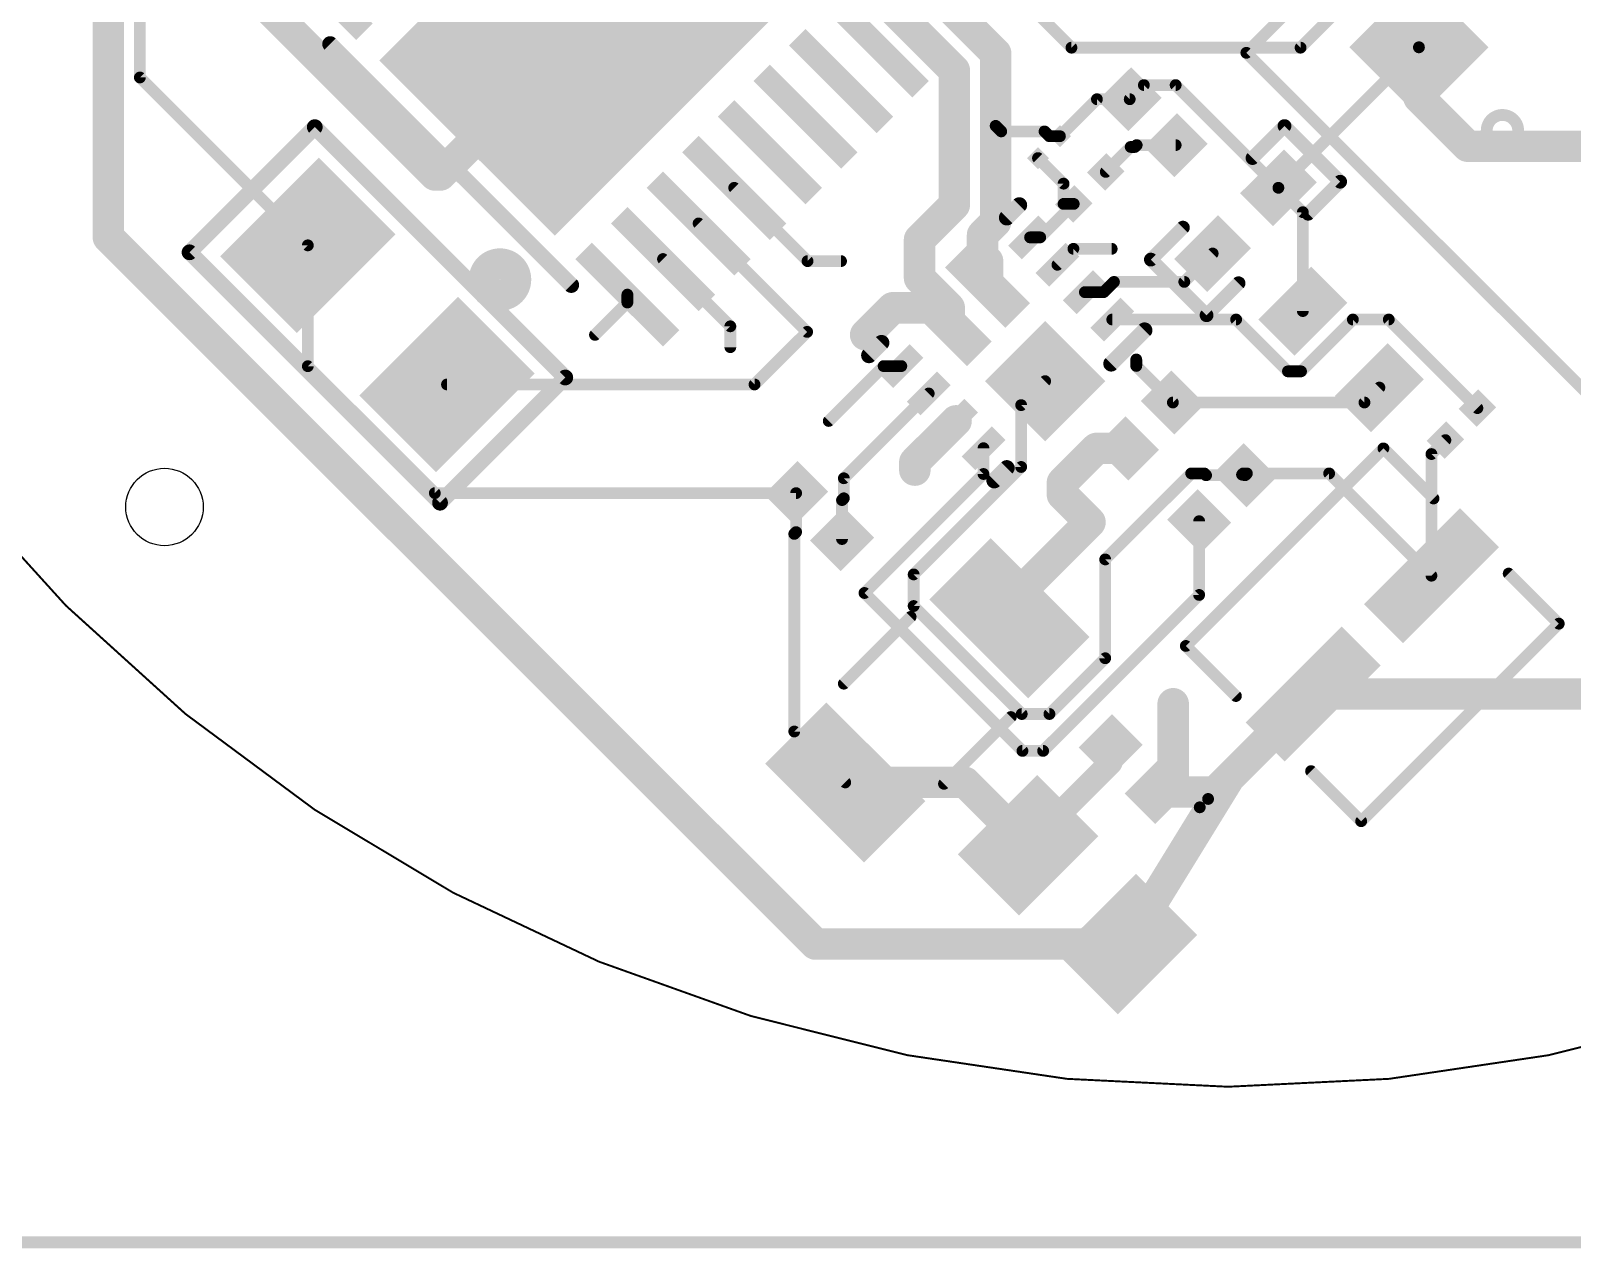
# Model space of a CAD drawing. Extents: x -0.24 to 1.71, y -0.99 to 0.81.
# Drawn here: x 0.232 to 1.015, y -0.989 to -0.37 of the extents above; entities that cross this region are included whole.
import ezdxf

# ---------------------------------------------------------------- set-up
doc = ezdxf.new("R2010")
doc.units = 0
for name, color, linetype in [('1', 12, 'CONTINUOUS'), ('17', 110, 'CONTINUOUS'), ('20', 31, 'CONTINUOUS'), ('21', 253, 'CONTINUOUS')]:
    doc.layers.add(name, color=color, linetype=linetype)

# ---------------------------------------------------------------- blocks, each defined once
blk = doc.blocks.new('RECT')
blk.add_solid([(-0.5, -0.5), (0.5, -0.5), (-0.5, 0.5), (0.5, 0.5)])
blk = doc.blocks.new('SQUAREP')
blk.add_solid([(-0.5, -0.5), (0.5, -0.5), (-0.5, 0.5), (0.5, 0.5)])
blk = doc.blocks.new('ROUNDP')
at = {"const_width": 0.5}
blk.add_lwpolyline([(0, -0.25, 1), (0, 0.25, 1), (0, -0.25)], format="xyb", dxfattribs=at)

msp = doc.modelspace()

# ---------------------------------------------------------------- linework, layer by layer
at = {"layer": '1'}
for points, const_width in [([(0.534742, -0.152934), (0.760816, -0.379008)], 0.006), ([(0.722309, -0.381885), (0.517381, -0.176957)], 0.016), ([(0.701309, -0.390584), (0.496332, -0.185607)], 0.016), ([(0.25, -0.25625), (0.4375, -0.44375)], 0.016), ([(0.877242, -0.379008), (0.94375, -0.3125)], 0.006), ([(0.2875, -0.394163), (0.2875, -0.346123)], 0.006), ([(0.2715, -0.475377), (0.2715, -0.35275)], 0.016), ([(0.440089, -0.44375), (0.52058, -0.363258)], 0.016), ([(0.722309, -0.381885), (0.722309, -0.41875)], 0.016), ([(0.865967, -0.450238), (0.93737, -0.378836)], 0.006), ([(0.93737, -0.40433), (0.93737, -0.378791)], 0.016), ([(0.93737, -0.378836), (0.93737, -0.378791)], 0.006), ([(0.701309, -0.458875), (0.701309, -0.390584)], 0.016), ([(0.760816, -0.379008), (0.877242, -0.379008)], 0.006), ([(0.372833, -0.479495), (0.2875, -0.394163)], 0.006), ([(0.797602, -0.398029), (0.790423, -0.405208)], 0.006), ([(0.813758, -0.398029), (0.797602, -0.398029)], 0.006), ([(0.865967, -0.450238), (0.813758, -0.398029)], 0.006), ([(0.962163, -0.429123), (0.93737, -0.40433)], 0.016), ([(0.754962, -0.424004), (0.773758, -0.405208)], 0.006), ([(0.773758, -0.405208), (0.790423, -0.405208)], 0.006), ([(0.722309, -0.41875), (0.722309, -0.467574)], 0.016), ([(0.725131, -0.421572), (0.722309, -0.41875)], 0.006), ([(0.74714, -0.421572), (0.725131, -0.421572)], 0.006), ([(0.749572, -0.424004), (0.74714, -0.421572)], 0.006), ([(0.754962, -0.424004), (0.749572, -0.424004)], 0.006), ([(1.150049, -0.429123), (0.962163, -0.429123)], 0.016), ([(0.790916, -0.429471), (0.778236, -0.442151)], 0.006), ([(0.79303, -0.429471), (0.790916, -0.429471)], 0.006), ([(0.793959, -0.428542), (0.79303, -0.429471)], 0.006), ([(0.793959, -0.428542), (0.813758, -0.428542)], 0.006), ([(0.4375, -0.44375), (0.440089, -0.44375)], 0.016), ([(0.743826, -0.43514), (0.756813, -0.448126)], 0.006), ([(0.756813, -0.448126), (0.756813, -0.458414)], 0.006), ([(0.589482, -0.450255), (0.626727, -0.4875)], 0.006), ([(0.683638, -0.476546), (0.701309, -0.458875)], 0.016), ([(0.865967, -0.450238), (0.878378, -0.462649)], 0.006), ([(0.722309, -0.467574), (0.715653, -0.47423)], 0.016), ([(0.761973, -0.458414), (0.744948, -0.475439)], 0.006), ([(0.756813, -0.458414), (0.761973, -0.458414)], 0.006), ([(0.878378, -0.462649), (0.878378, -0.512908)], 0.006), ([(0.630777, -0.834655), (0.2715, -0.475377)], 0.016), ([(0.626518, -0.523482), (0.571386, -0.46835)], 0.006), ([(0.683638, -0.476546), (0.683638, -0.496135)], 0.016), ([(0.715653, -0.47423), (0.715653, -0.485)], 0.016), ([(0.372833, -0.540919), (0.372833, -0.479495)], 0.006), ([(0.715653, -0.485), (0.718213, -0.48756)], 0.016), ([(0.744948, -0.475439), (0.739788, -0.475439)], 0.006), ([(0.553291, -0.486445), (0.5875, -0.520654)], 0.006), ([(0.626727, -0.4875), (0.64375, -0.4875)], 0.006), ([(0.718213, -0.48756), (0.718213, -0.499798)], 0.016), ([(0.753708, -0.489359), (0.761816, -0.48125)], 0.006), ([(0.761816, -0.48125), (0.78125, -0.48125)], 0.006), ([(0.832561, -0.483645), (0.818144, -0.498062)], 0.006), ([(0.683638, -0.496135), (0.698726, -0.511223)], 0.016), ([(0.777193, -0.503278), (0.767627, -0.503278)], 0.006), ([(0.782409, -0.498062), (0.777193, -0.503278)], 0.006), ([(0.818144, -0.498062), (0.782409, -0.498062)], 0.006), ([(0.535196, -0.508554), (0.51875, -0.525)], 0.006), ([(0.535196, -0.50454), (0.535196, -0.508554)], 0.006), ([(0.65625, -0.525), (0.670027, -0.511223)], 0.016), ([(0.670027, -0.511223), (0.698726, -0.511223)], 0.016), ([(0.698726, -0.511223), (0.698726, -0.519285)], 0.016), ([(0.844484, -0.517197), (0.781547, -0.517197)], 0.006), ([(0.870822, -0.543536), (0.844484, -0.517197)], 0.006), ([(0.903788, -0.517197), (0.877449, -0.543536)], 0.006), ([(0.922033, -0.517197), (0.903788, -0.517197)], 0.006), ([(0.967069, -0.562233), (0.922033, -0.517197)], 0.006), ([(0.5875, -0.520654), (0.5875, -0.53125)], 0.006), ([(0.599794, -0.550206), (0.626518, -0.523482)], 0.006), ([(0.437359, -0.605445), (0.372833, -0.540919)], 0.006), ([(0.6375, -0.56875), (0.66539, -0.54086)], 0.006), ([(0.66539, -0.54086), (0.674367, -0.54086)], 0.006), ([(0.79375, -0.54079), (0.79375, -0.5375)], 0.006), ([(0.81234, -0.55938), (0.79375, -0.54079)], 0.006), ([(0.443544, -0.550206), (0.599794, -0.550206)], 0.006), ([(0.735261, -0.560699), (0.747444, -0.548516)], 0.006), ([(0.877449, -0.543536), (0.870822, -0.543536)], 0.006), ([(0.645179, -0.597888), (0.688286, -0.55478)], 0.006), ([(0.909689, -0.55938), (0.917269, -0.551799)], 0.006), ([(0.702206, -0.568699), (0.68125, -0.589655)], 0.016), ([(0.735261, -0.59214), (0.735261, -0.560699)], 0.006), ([(0.81234, -0.55938), (0.909689, -0.55938)], 0.006), ([(0.773536, -0.582714), (0.75625, -0.6)], 0.016), ([(0.789005, -0.582714), (0.773536, -0.582714)], 0.016), ([(0.943723, -0.585579), (0.950805, -0.578497)], 0.006), ([(0.68125, -0.589655), (0.68125, -0.59375)], 0.016), ([(0.716125, -0.582619), (0.716125, -0.595719)], 0.006), ([(0.943723, -0.647407), (0.943723, -0.585579)], 0.006), ([(0.645179, -0.608052), (0.645179, -0.597888)], 0.006), ([(0.716125, -0.595719), (0.655646, -0.656198)], 0.006), ([(0.680646, -0.646755), (0.735261, -0.59214)], 0.006), ([(0.75625, -0.60625), (0.75625, -0.6)], 0.016), ([(0.821672, -0.595431), (0.777963, -0.63914)], 0.006), ([(0.8283, -0.59543), (0.821672, -0.59543)], 0.006), ([(0.829229, -0.596359), (0.8283, -0.59543)], 0.006), ([(0.849028, -0.596359), (0.829229, -0.596359)], 0.006), ([(0.847478, -0.596052), (0.848099, -0.595431)], 0.006), ([(0.848099, -0.595431), (0.849028, -0.596359)], 0.006), ([(0.849028, -0.596359), (0.849956, -0.595431)], 0.006), ([(0.849956, -0.595431), (0.891747, -0.595431)], 0.006), ([(0.891747, -0.595431), (0.943723, -0.647407)], 0.006), ([(0.620915, -0.605445), (0.437359, -0.605445)], 0.006), ([(0.620915, -0.605445), (0.620915, -0.625244)], 0.006), ([(0.770235, -0.620235), (0.75625, -0.60625)], 0.016), ([(0.64425, -0.608981), (0.645179, -0.608052)], 0.006), ([(0.64425, -0.62878), (0.64425, -0.608981)], 0.006), ([(0.770235, -0.620235), (0.729305, -0.661165)], 0.016), ([(0.825693, -0.657194), (0.825693, -0.619694)], 0.006), ([(0.620915, -0.625244), (0.619986, -0.626173)], 0.006), ([(0.619986, -0.626173), (0.619986, -0.726617)], 0.006), ([(0.777963, -0.63914), (0.777963, -0.689367)], 0.006), ([(0.680646, -0.662826), (0.680646, -0.646755)], 0.006), ([(0.655646, -0.656198), (0.735914, -0.736466)], 0.006), ([(0.729305, -0.669058), (0.729305, -0.661165)], 0.016), ([(0.746421, -0.736466), (0.825693, -0.657194)], 0.006), ([(0.735537, -0.717716), (0.680646, -0.662826)], 0.006), ([(0.777963, -0.689367), (0.749614, -0.717716)], 0.006), ([(0.8125, -0.7125), (0.8125, -0.748994)], 0.016), ([(0.883619, -0.707511), (0.840905, -0.750225)], 0.016), ([(1.057446, -0.707511), (0.883619, -0.707511)], 0.016), ([(0.749614, -0.717716), (0.735537, -0.717716)], 0.006), ([(0.619986, -0.726617), (0.645866, -0.752496)], 0.006), ([(0.780773, -0.74243), (0.780773, -0.734053)], 0.012), ([(0.735914, -0.736466), (0.746421, -0.736466)], 0.006), ([(0.738753, -0.78445), (0.780773, -0.74243)], 0.012), ([(0.788957, -0.834655), (0.840905, -0.750225)], 0.016), ([(0.8125, -0.748994), (0.804107, -0.757387)], 0.016), ([(0.840905, -0.750225), (0.833742, -0.757387)], 0.016), ([(0.645866, -0.752496), (0.706799, -0.752496)], 0.016), ([(0.706799, -0.752496), (0.738753, -0.78445)], 0.016), ([(0.833742, -0.757387), (0.804107, -0.757387)], 0.016), ([(0.630777, -0.834655), (0.788957, -0.834655)], 0.016), ([(-0.2395, -0.98625), (1.7075, -0.98625)], 0.006)]:
    msp.add_lwpolyline(points, dxfattribs=dict(at, const_width=const_width))
for points, const_width in [([(0.726309, -0.381885, 1), (0.718309, -0.381885)], 0.008), ([(0.719481, -0.384714, 1), (0.725138, -0.379057)], 0.008), ([(0.94137, -0.378791, 1), (0.93337, -0.378791)], 0.008), ([(0.93887, -0.378791, 1), (0.93587, -0.378791)], 0.003), ([(0.938431, -0.379896, 1), (0.936309, -0.377775)], 0.003), ([(0.705309, -0.390584, 1), (0.697309, -0.390584)], 0.008), ([(0.760816, -0.377508, 1), (0.760816, -0.380508)], 0.003), ([(0.759755, -0.380069, 1), (0.761877, -0.377947)], 0.003), ([(0.876181, -0.377947, 1), (0.878303, -0.380069)], 0.003), ([(0.877242, -0.380508, 1), (0.877242, -0.377508)], 0.003), ([(0.93587, -0.378836, 1), (0.93887, -0.378836)], 0.003), ([(0.288561, -0.393102, 1), (0.286439, -0.395223)], 0.003), ([(0.698481, -0.393412, 1), (0.704138, -0.387755)], 0.008), ([(0.286, -0.394163, 1), (0.289, -0.394163)], 0.003), ([(0.797602, -0.396529, 1), (0.797602, -0.399529)], 0.003), ([(0.798663, -0.399089, 1), (0.796542, -0.396968)], 0.003), ([(0.814818, -0.396968, 1), (0.812697, -0.399089)], 0.003), ([(0.813758, -0.399529, 1), (0.813758, -0.396529)], 0.003), ([(0.940198, -0.401502, 1), (0.934542, -0.407158)], 0.008), ([(0.773758, -0.403708, 1), (0.773758, -0.406708)], 0.003), ([(0.774819, -0.406268, 1), (0.772698, -0.404147)], 0.003), ([(0.789363, -0.404147, 1), (0.791484, -0.406268)], 0.003), ([(0.790423, -0.406708, 1), (0.790423, -0.403708)], 0.003), ([(0.93337, -0.40433, 1), (0.94137, -0.40433)], 0.008), ([(0.726309, -0.41875, 1), (0.718309, -0.41875)], 0.008), ([(0.718309, -0.41875, 1), (0.726309, -0.41875)], 0.008), ([(0.72337, -0.417689, 1), (0.721249, -0.419811)], 0.003), ([(0.725131, -0.420072, 1), (0.725131, -0.423072)], 0.003), ([(0.72407, -0.422632, 1), (0.726192, -0.420511)], 0.003), ([(0.748201, -0.420511, 1), (0.746079, -0.422632)], 0.003), ([(0.74714, -0.423072, 1), (0.74714, -0.420072)], 0.003), ([(0.749572, -0.422504, 1), (0.749572, -0.425504)], 0.003), ([(0.748512, -0.425065, 1), (0.750633, -0.422943)], 0.003), ([(0.753901, -0.422943, 1), (0.756022, -0.425065)], 0.003), ([(0.754962, -0.425504, 1), (0.754962, -0.422504)], 0.003), ([(0.962163, -0.425123, 1), (0.962163, -0.433123)], 0.008), ([(0.959335, -0.431952, 1), (0.964992, -0.426295)], 0.008), ([(0.790916, -0.427971, 1), (0.790916, -0.430971)], 0.003), ([(0.791977, -0.430532, 1), (0.789856, -0.42841)], 0.003), ([(0.791969, -0.42841, 1), (0.794091, -0.430532)], 0.003), ([(0.793959, -0.427042, 1), (0.793959, -0.430042)], 0.003), ([(0.79502, -0.429603, 1), (0.792898, -0.427481)], 0.003), ([(0.79303, -0.430971, 1), (0.79303, -0.427971)], 0.003), ([(0.813758, -0.430042, 1), (0.813758, -0.427042)], 0.003), ([(0.4375, -0.43975, 1), (0.4375, -0.44775)], 0.008), ([(0.434672, -0.446578, 1), (0.440328, -0.440922)], 0.008), ([(0.43726, -0.440922, 1), (0.442917, -0.446578)], 0.008), ([(0.440089, -0.44775, 1), (0.440089, -0.43975)], 0.008), ([(0.744887, -0.434079, 1), (0.742766, -0.4362)], 0.003), ([(0.758313, -0.448126, 1), (0.755313, -0.448126)], 0.003), ([(0.755752, -0.449187, 1), (0.757874, -0.447066)], 0.003), ([(0.777176, -0.44109, 1), (0.779297, -0.443211)], 0.003), ([(0.590542, -0.449194, 1), (0.588421, -0.451315)], 0.003), ([(0.704138, -0.461703, 1), (0.698481, -0.456047)], 0.008), ([(0.867028, -0.449178, 1), (0.864907, -0.451299)], 0.003), ([(0.864907, -0.449178, 1), (0.867028, -0.451299)], 0.003), ([(0.864907, -0.451299, 1), (0.867028, -0.449178)], 0.003), ([(0.697309, -0.458875, 1), (0.705309, -0.458875)], 0.008), ([(0.725138, -0.470402, 1), (0.719481, -0.464745)], 0.008), ([(0.756813, -0.456914, 1), (0.756813, -0.459914)], 0.003), ([(0.755313, -0.458414, 1), (0.758313, -0.458414)], 0.003), ([(0.763034, -0.459475, 1), (0.760912, -0.457354)], 0.003), ([(0.761973, -0.459914, 1), (0.761973, -0.456914)], 0.003), ([(0.879878, -0.462649, 1), (0.876878, -0.462649)], 0.003), ([(0.877318, -0.46371, 1), (0.879439, -0.461589)], 0.003), ([(0.274328, -0.472549, 1), (0.268672, -0.478206)], 0.008), ([(0.572447, -0.467289, 1), (0.570326, -0.469411)], 0.003), ([(0.687638, -0.476546, 1), (0.679638, -0.476546)], 0.008), ([(0.68081, -0.473718, 1), (0.686467, -0.479375)], 0.008), ([(0.712824, -0.471402, 1), (0.718481, -0.477059)], 0.008), ([(0.719653, -0.47423, 1), (0.711653, -0.47423)], 0.008), ([(0.718309, -0.467574, 1), (0.726309, -0.467574)], 0.008), ([(0.2675, -0.475377, 1), (0.2755, -0.475377)], 0.008), ([(0.374333, -0.479495, 1), (0.371333, -0.479495)], 0.003), ([(0.371772, -0.480556, 1), (0.373893, -0.478435)], 0.003), ([(0.718481, -0.482171, 1), (0.712824, -0.487828)], 0.008), ([(0.739788, -0.473939, 1), (0.739788, -0.476939)], 0.003), ([(0.743887, -0.474379, 1), (0.746009, -0.4765)], 0.003), ([(0.744948, -0.476939, 1), (0.744948, -0.473939)], 0.003), ([(0.554352, -0.485385, 1), (0.55223, -0.487506)], 0.003), ([(0.626727, -0.486, 1), (0.626727, -0.489)], 0.003), ([(0.625666, -0.488561, 1), (0.627788, -0.486439)], 0.003), ([(0.64375, -0.489, 1), (0.64375, -0.486)], 0.003), ([(0.711653, -0.485, 1), (0.719653, -0.485)], 0.008), ([(0.722213, -0.48756, 1), (0.714213, -0.48756)], 0.008), ([(0.715385, -0.490388, 1), (0.721042, -0.484732)], 0.008), ([(0.761816, -0.47975, 1), (0.761816, -0.48275)], 0.003), ([(0.762877, -0.482311, 1), (0.760756, -0.480189)], 0.003), ([(0.78125, -0.48275, 1), (0.78125, -0.47975)], 0.003), ([(0.833621, -0.484706, 1), (0.8315, -0.482584)], 0.003), ([(0.686467, -0.493307, 1), (0.68081, -0.498964)], 0.008), ([(0.679638, -0.496135, 1), (0.687638, -0.496135)], 0.008), ([(0.752647, -0.488298, 1), (0.754768, -0.490419)], 0.003), ([(0.714213, -0.499798, 1), (0.722213, -0.499798)], 0.008), ([(0.767627, -0.501778, 1), (0.767627, -0.504778)], 0.003), ([(0.776132, -0.502217, 1), (0.778253, -0.504339)], 0.003), ([(0.777193, -0.504778, 1), (0.777193, -0.501778)], 0.003), ([(0.782409, -0.496562, 1), (0.782409, -0.499562)], 0.003), ([(0.783469, -0.499123, 1), (0.781348, -0.497001)], 0.003), ([(0.817083, -0.497001, 1), (0.819204, -0.499123)], 0.003), ([(0.818144, -0.499562, 1), (0.818144, -0.496562)], 0.003), ([(0.536696, -0.50454, 1), (0.533696, -0.50454)], 0.003), ([(0.533696, -0.508554, 1), (0.536696, -0.508554)], 0.003), ([(0.536256, -0.509615, 1), (0.534135, -0.507494)], 0.003), ([(0.670027, -0.507223, 1), (0.670027, -0.515223)], 0.008), ([(0.672855, -0.514052, 1), (0.667198, -0.508395)], 0.008), ([(0.702726, -0.511223, 1), (0.694726, -0.511223)], 0.008), ([(0.695898, -0.514052, 1), (0.701554, -0.508395)], 0.008), ([(0.698726, -0.515223, 1), (0.698726, -0.507223)], 0.008), ([(0.694726, -0.519285, 1), (0.702726, -0.519285)], 0.008), ([(0.781547, -0.515697, 1), (0.781547, -0.518697)], 0.003), ([(0.845544, -0.516137, 1), (0.843423, -0.518258)], 0.003), ([(0.844484, -0.518697, 1), (0.844484, -0.515697)], 0.003), ([(0.876878, -0.512908, 1), (0.879878, -0.512908)], 0.003), ([(0.903788, -0.515697, 1), (0.903788, -0.518697)], 0.003), ([(0.904848, -0.518258, 1), (0.902727, -0.516137)], 0.003), ([(0.923094, -0.516137, 1), (0.920972, -0.518258)], 0.003), ([(0.922033, -0.518697, 1), (0.922033, -0.515697)], 0.003), ([(0.517689, -0.523939, 1), (0.519811, -0.526061)], 0.003), ([(0.589, -0.520654, 1), (0.586, -0.520654)], 0.003), ([(0.586439, -0.521715, 1), (0.588561, -0.519593)], 0.003), ([(0.627579, -0.524542, 1), (0.625458, -0.522421)], 0.003), ([(0.625458, -0.524542, 1), (0.627579, -0.522421)], 0.003), ([(0.653422, -0.522172, 1), (0.659078, -0.527828)], 0.008), ([(0.586, -0.53125, 1), (0.589, -0.53125)], 0.003), ([(0.373893, -0.539859, 1), (0.371772, -0.54198)], 0.003), ([(0.371333, -0.540919, 1), (0.374333, -0.540919)], 0.003), ([(0.66539, -0.53936, 1), (0.66539, -0.54236)], 0.003), ([(0.66645, -0.541921, 1), (0.664329, -0.5398)], 0.003), ([(0.674367, -0.54236, 1), (0.674367, -0.53936)], 0.003), ([(0.79525, -0.5375, 1), (0.79225, -0.5375)], 0.003), ([(0.794811, -0.539729, 1), (0.792689, -0.541851)], 0.003), ([(0.79225, -0.54079, 1), (0.79525, -0.54079)], 0.003), ([(0.443544, -0.548706, 1), (0.443544, -0.551706)], 0.003), ([(0.598733, -0.549146, 1), (0.600854, -0.551267)], 0.003), ([(0.599794, -0.551706, 1), (0.599794, -0.548706)], 0.003), ([(0.748505, -0.549577, 1), (0.746383, -0.547455)], 0.003), ([(0.870822, -0.542036, 1), (0.870822, -0.545036)], 0.003), ([(0.869761, -0.544596, 1), (0.871883, -0.542475)], 0.003), ([(0.876389, -0.542475, 1), (0.87851, -0.544596)], 0.003), ([(0.877449, -0.545036, 1), (0.877449, -0.542036)], 0.003), ([(0.689347, -0.555841, 1), (0.687226, -0.553719)], 0.003), ([(0.91833, -0.55286, 1), (0.916209, -0.550739)], 0.003), ([(0.705034, -0.571528, 1), (0.699377, -0.565871)], 0.008), ([(0.736761, -0.560699, 1), (0.733761, -0.560699)], 0.003), ([(0.7342, -0.559639, 1), (0.736321, -0.56176)], 0.003), ([(0.81234, -0.55788, 1), (0.81234, -0.56088)], 0.003), ([(0.811279, -0.56044, 1), (0.813401, -0.558319)], 0.003), ([(0.908628, -0.558319, 1), (0.910749, -0.560441)], 0.003), ([(0.909689, -0.56088, 1), (0.909689, -0.55788)], 0.003), ([(0.966008, -0.563294, 1), (0.96813, -0.561173)], 0.003), ([(0.636439, -0.567689, 1), (0.638561, -0.569811)], 0.003), ([(0.773536, -0.578714, 1), (0.773536, -0.586714)], 0.008), ([(0.776364, -0.585543, 1), (0.770707, -0.579886)], 0.008), ([(0.789005, -0.586714, 1), (0.789005, -0.578714)], 0.008), ([(0.951866, -0.579557, 1), (0.949745, -0.577436)], 0.003), ([(0.68525, -0.589655, 1), (0.67725, -0.589655)], 0.008), ([(0.678422, -0.586827, 1), (0.684078, -0.592484)], 0.008), ([(0.717625, -0.582619, 1), (0.714625, -0.582619)], 0.003), ([(0.945223, -0.585579, 1), (0.942223, -0.585579)], 0.003), ([(0.942662, -0.584519, 1), (0.944783, -0.58664)], 0.003), ([(0.646679, -0.597888, 1), (0.643679, -0.597888)], 0.003), ([(0.67725, -0.59375, 1), (0.68525, -0.59375)], 0.008), ([(0.714625, -0.595719, 1), (0.717625, -0.595719)], 0.003), ([(0.717186, -0.59678, 1), (0.715065, -0.594658)], 0.003), ([(0.733761, -0.59214, 1), (0.736761, -0.59214)], 0.003), ([(0.736321, -0.593201, 1), (0.7342, -0.591079)], 0.003), ([(0.76025, -0.6, 1), (0.75225, -0.6)], 0.008), ([(0.753422, -0.597172, 1), (0.759078, -0.602828)], 0.008), ([(0.821672, -0.59393, 1), (0.821672, -0.59693)], 0.003), ([(0.822733, -0.596491, 1), (0.820612, -0.59437)], 0.003), ([(0.82936, -0.59437, 1), (0.827239, -0.596491)], 0.003), ([(0.829229, -0.594859, 1), (0.829229, -0.597859)], 0.003), ([(0.828168, -0.59742, 1), (0.830289, -0.595299)], 0.003), ([(0.8283, -0.59693, 1), (0.8283, -0.59393)], 0.003), ([(0.846417, -0.594991, 1), (0.848539, -0.597112)], 0.003), ([(0.84916, -0.59437, 1), (0.847038, -0.596491)], 0.003), ([(0.84916, -0.596491, 1), (0.847038, -0.59437)], 0.003), ([(0.847967, -0.595299, 1), (0.850088, -0.59742)], 0.003), ([(0.847967, -0.59742, 1), (0.850088, -0.595299)], 0.003), ([(0.849956, -0.593931, 1), (0.849956, -0.596931)], 0.003), ([(0.851017, -0.596491, 1), (0.848896, -0.59437)], 0.003), ([(0.849028, -0.597859, 1), (0.849028, -0.594859)], 0.003), ([(0.892807, -0.59437, 1), (0.890686, -0.596491)], 0.003), ([(0.891747, -0.596931, 1), (0.891747, -0.593931)], 0.003), ([(0.437359, -0.603945, 1), (0.437359, -0.606945)], 0.003), ([(0.436298, -0.606506, 1), (0.43842, -0.604385)], 0.003), ([(0.622415, -0.605445, 1), (0.619415, -0.605445)], 0.003), ([(0.620915, -0.606945, 1), (0.620915, -0.603945)], 0.003), ([(0.644118, -0.596827, 1), (0.646239, -0.598948)], 0.003), ([(0.759078, -0.603421, 1), (0.753422, -0.609078)], 0.008), ([(0.75225, -0.60625, 1), (0.76025, -0.60625)], 0.008), ([(0.64575, -0.608981, 1), (0.64275, -0.608981)], 0.003), ([(0.643189, -0.60792, 1), (0.64531, -0.610041)], 0.003), ([(0.643679, -0.608052, 1), (0.646679, -0.608052)], 0.003), ([(0.646239, -0.609113, 1), (0.644118, -0.606991)], 0.003), ([(0.773063, -0.623063, 1), (0.767407, -0.617406)], 0.008), ([(0.767407, -0.623063, 1), (0.773063, -0.617406)], 0.008), ([(0.827193, -0.619694, 1), (0.824193, -0.619694)], 0.003), ([(0.621486, -0.626173, 1), (0.618486, -0.626173)], 0.003), ([(0.618926, -0.625113, 1), (0.621047, -0.627234)], 0.003), ([(0.619415, -0.625244, 1), (0.622415, -0.625244)], 0.003), ([(0.621976, -0.626305, 1), (0.619855, -0.624184)], 0.003), ([(0.64275, -0.62878, 1), (0.64575, -0.62878)], 0.003), ([(0.779463, -0.63914, 1), (0.776463, -0.63914)], 0.003), ([(0.776903, -0.638079, 1), (0.779024, -0.640201)], 0.003), ([(0.682146, -0.646755, 1), (0.679146, -0.646755)], 0.003), ([(0.679586, -0.645694, 1), (0.681707, -0.647815)], 0.003), ([(0.942223, -0.647407, 1), (0.945223, -0.647407)], 0.003), ([(0.942662, -0.648467, 1), (0.944783, -0.646346)], 0.003), ([(0.656707, -0.655137, 1), (0.654586, -0.657259)], 0.003), ([(0.654586, -0.655137, 1), (0.656707, -0.657259)], 0.003), ([(0.726476, -0.658337, 1), (0.732133, -0.663994)], 0.008), ([(0.733305, -0.661165, 1), (0.725305, -0.661165)], 0.008), ([(0.824193, -0.657194, 1), (0.827193, -0.657194)], 0.003), ([(0.826754, -0.658255, 1), (0.824633, -0.656133)], 0.003), ([(0.679146, -0.662826, 1), (0.682146, -0.662826)], 0.003), ([(0.681707, -0.661765, 1), (0.679586, -0.663886)], 0.003), ([(0.725305, -0.669058, 1), (0.733305, -0.669058)], 0.008), ([(0.776463, -0.689367, 1), (0.779463, -0.689367)], 0.003), ([(0.779024, -0.690428, 1), (0.776903, -0.688307)], 0.003), ([(0.8165, -0.7125, 1), (0.8085, -0.7125)], 0.008), ([(0.883619, -0.703511, 1), (0.883619, -0.711511)], 0.008), ([(0.886447, -0.710339, 1), (0.88079, -0.704682)], 0.008), ([(0.735537, -0.716216, 1), (0.735537, -0.719216)], 0.003), ([(0.734476, -0.718777, 1), (0.736598, -0.716656)], 0.003), ([(0.748554, -0.716656, 1), (0.750675, -0.718777)], 0.003), ([(0.749614, -0.719216, 1), (0.749614, -0.716216)], 0.003), ([(0.618486, -0.726617, 1), (0.621486, -0.726617)], 0.003), ([(0.621047, -0.725556, 1), (0.618926, -0.727677)], 0.003), ([(0.783773, -0.734053, 1), (0.777773, -0.734053)], 0.006), ([(0.735914, -0.734966, 1), (0.735914, -0.737966)], 0.003), ([(0.734854, -0.737527, 1), (0.736975, -0.735406)], 0.003), ([(0.74536, -0.735406, 1), (0.747482, -0.737527)], 0.003), ([(0.746421, -0.737966, 1), (0.746421, -0.734966)], 0.003), ([(0.777773, -0.74243, 1), (0.783773, -0.74243)], 0.006), ([(0.782894, -0.744552, 1), (0.778651, -0.740309)], 0.006), ([(0.815328, -0.751823, 1), (0.809672, -0.746166)], 0.008), ([(0.838076, -0.747396, 1), (0.843733, -0.753053)], 0.008), ([(0.844312, -0.752321, 1), (0.837498, -0.748129)], 0.008), ([(0.843733, -0.753053, 1), (0.838076, -0.747396)], 0.008), ([(0.645866, -0.748496, 1), (0.645866, -0.756496)], 0.008), ([(0.644805, -0.753557, 1), (0.646927, -0.751436)], 0.003), ([(0.709627, -0.749668, 1), (0.70397, -0.755325)], 0.008), ([(0.706799, -0.756496, 1), (0.706799, -0.748496)], 0.008), ([(0.804107, -0.753387, 1), (0.804107, -0.761387)], 0.008), ([(0.801279, -0.754559, 1), (0.806935, -0.760216)], 0.008), ([(0.8085, -0.748994, 1), (0.8165, -0.748994)], 0.008), ([(0.830914, -0.754559, 1), (0.836571, -0.760216)], 0.008), ([(0.833742, -0.761387, 1), (0.833742, -0.753387)], 0.008), ([(0.735924, -0.787279, 1), (0.741581, -0.781622)], 0.008), ([(0.736631, -0.782329, 1), (0.740874, -0.786571)], 0.006), ([(0.630777, -0.830655, 1), (0.630777, -0.838655)], 0.008), ([(0.627949, -0.837483, 1), (0.633606, -0.831826)], 0.008), ([(0.78555, -0.832559, 1), (0.792364, -0.836751)], 0.008), ([(0.788957, -0.838655, 1), (0.788957, -0.830655)], 0.008)]:
    msp.add_lwpolyline(points, format="xyb", dxfattribs=dict(at, const_width=const_width))
at = {"layer": '20', "const_width": 0.000984}
msp.add_lwpolyline([(0.840367, -0.907188, 1), (0.840367, 0.762812, 1), (0.840367, -0.907188)], format="xyb", dxfattribs=at)
at = {"layer": '20'}
msp.add_circle((0.3, -0.6125), 0.019685, dxfattribs=at)
at = {"layer": '21'}
for points, const_width in [([(1.148795, -0.082513), (0.849689, -0.38162)], 0.006), ([(0.38417, -0.377178), (0.506661, -0.499669)], 0.008), ([(0.849689, -0.38162), (1.023637, -0.555568)], 0.006), ([(0.312729, -0.483031), (0.376368, -0.419391)], 0.008), ([(0.376368, -0.419391), (0.503648, -0.546671)], 0.008), ([(0.852799, -0.435122), (0.869063, -0.418859)], 0.007), ([(0.897347, -0.447143), (0.869063, -0.418859)], 0.007), ([(0.881084, -0.463406), (0.897347, -0.447143)], 0.007), ([(0.734321, -0.459025), (0.727957, -0.465389)], 0.008), ([(0.801181, -0.486741), (0.817444, -0.470477)], 0.007), ([(0.440008, -0.61031), (0.312729, -0.483031)], 0.008), ([(0.829465, -0.515025), (0.801181, -0.486741)], 0.007), ([(0.829465, -0.515025), (0.845728, -0.498762)], 0.007), ([(0.79796, -0.522665), (0.78099, -0.539636)], 0.008), ([(0.664317, -0.529029), (0.657953, -0.535393)], 0.008), ([(0.503648, -0.546671), (0.440008, -0.61031)], 0.008), ([(0.919328, -0.582706), (0.818918, -0.683116)], 0.006), ([(0.944783, -0.608162), (0.919328, -0.582706)], 0.006), ([(0.727957, -0.592669), (0.721593, -0.599033)], 0.008), ([(1.008423, -0.671802), (0.982967, -0.646346)], 0.006), ([(0.6791, -0.668351), (0.645159, -0.702292)], 0.006), ([(0.908014, -0.772211), (1.008423, -0.671802)], 0.006), ([(0.818918, -0.683116), (0.844374, -0.708571)], 0.006), ([(0.696071, -0.753203), (0.730012, -0.719262)], 0.006), ([(0.882558, -0.746755), (0.908014, -0.772211)], 0.006)]:
    msp.add_lwpolyline(points, dxfattribs=dict(at, const_width=const_width))
for points, const_width in [([(0.385584, -0.375764, 1), (0.382756, -0.378592)], 0.004), ([(0.850749, -0.380559, 1), (0.848628, -0.38268)], 0.003), ([(0.848628, -0.380559, 1), (0.850749, -0.38268)], 0.003), ([(0.979796, -0.429218, 1), (0.979796, -0.413218, 1), (0.979796, -0.429218)], 0.006), ([(0.377783, -0.417977, 1), (0.374954, -0.420806)], 0.004), ([(0.377783, -0.420806, 1), (0.374954, -0.417977)], 0.004), ([(0.8703, -0.417621, 1), (0.867826, -0.420096)], 0.0035), ([(0.8703, -0.420096, 1), (0.867826, -0.417621)], 0.0035), ([(0.851562, -0.433884, 1), (0.854037, -0.436359)], 0.0035), ([(0.898585, -0.44838, 1), (0.89611, -0.445905)], 0.0035), ([(0.89611, -0.44838, 1), (0.898585, -0.445905)], 0.0035), ([(0.726543, -0.463975, 1), (0.729371, -0.466804)], 0.004), ([(0.735735, -0.46044, 1), (0.732907, -0.457611)], 0.004), ([(0.879846, -0.462169, 1), (0.882321, -0.464644)], 0.0035), ([(0.818682, -0.471715, 1), (0.816207, -0.46924)], 0.0035), ([(0.314143, -0.481617, 1), (0.311315, -0.484445)], 0.004), ([(0.311315, -0.481617, 1), (0.314143, -0.484445)], 0.004), ([(0.47047, -0.504759, 1), (0.47047, -0.489011, 1), (0.47047, -0.504759)], 0.016), ([(0.802418, -0.485503, 1), (0.799943, -0.487978)], 0.0035), ([(0.799943, -0.485503, 1), (0.802418, -0.487978)], 0.0035), ([(0.505247, -0.501083, 1), (0.508075, -0.498254)], 0.004), ([(0.846966, -0.499999, 1), (0.844491, -0.497524)], 0.0035), ([(0.828228, -0.513788, 1), (0.830702, -0.516262)], 0.0035), ([(0.828227, -0.516262, 1), (0.830702, -0.513788)], 0.0035), ([(0.799375, -0.524079, 1), (0.796546, -0.521251)], 0.004), ([(0.656539, -0.533979, 1), (0.659367, -0.536807)], 0.004), ([(0.665731, -0.530443, 1), (0.662903, -0.527615)], 0.004), ([(0.779576, -0.538221, 1), (0.782404, -0.54105)], 0.004), ([(0.505062, -0.548085, 1), (0.502233, -0.545256)], 0.004), ([(0.502233, -0.548085, 1), (0.505062, -0.545256)], 0.004), ([(0.920388, -0.581646, 1), (0.918267, -0.583767)], 0.003), ([(0.920388, -0.583767, 1), (0.918267, -0.581646)], 0.003), ([(0.729371, -0.594083, 1), (0.726543, -0.591254)], 0.004), ([(0.720179, -0.597618, 1), (0.723007, -0.600447)], 0.004), ([(0.438594, -0.608896, 1), (0.441422, -0.611724)], 0.004), ([(0.438594, -0.611724, 1), (0.441422, -0.608896)], 0.004), ([(0.943723, -0.609223, 1), (0.945844, -0.607102)], 0.003), ([(0.984028, -0.645285, 1), (0.981906, -0.647407)], 0.003), ([(0.680161, -0.669411, 1), (0.678039, -0.66729)], 0.003), ([(1.009484, -0.672863, 1), (1.007362, -0.670741)], 0.003), ([(1.007362, -0.672863, 1), (1.009484, -0.670741)], 0.003), ([(0.819979, -0.682055, 1), (0.817858, -0.684176)], 0.003), ([(0.817858, -0.682055, 1), (0.819979, -0.684176)], 0.003), ([(0.644098, -0.701231, 1), (0.64622, -0.703352)], 0.003), ([(0.843314, -0.709632, 1), (0.845435, -0.707511)], 0.003), ([(0.731072, -0.720323, 1), (0.728951, -0.718202)], 0.003), ([(0.883619, -0.745695, 1), (0.881497, -0.747816)], 0.003), ([(0.69501, -0.752143, 1), (0.697131, -0.754264)], 0.003), ([(0.830232, -0.760897, 1), (0.825989, -0.76514)], 0.006), ([(0.825989, -0.76514, 1), (0.830232, -0.760897)], 0.006), ([(0.831293, -0.759837, 1), (0.829172, -0.761958)], 0.003), ([(0.829172, -0.761958, 1), (0.831293, -0.759837)], 0.003), ([(0.82705, -0.764079, 1), (0.824929, -0.766201)], 0.003), ([(0.824929, -0.766201, 1), (0.82705, -0.764079)], 0.003), ([(0.906953, -0.77115, 1), (0.909075, -0.773272)], 0.003), ([(0.906953, -0.773272, 1), (0.909075, -0.77115)], 0.003)]:
    msp.add_lwpolyline(points, format="xyb", dxfattribs=dict(at, const_width=const_width))

# ---------------------------------------------------------------- block references
at = {"layer": '1'}
for p, xscale, yscale, rotation in [((0.52058, -0.363258), 0.188976, 0.125984, 45), ((0.379298, -0.348643), 0.011811, 0.062992, 45), ((0.661863, -0.377874), 0.011811, 0.062992, 45), ((0.643767, -0.395969), 0.011811, 0.062992, 45), ((0.625672, -0.414064), 0.011811, 0.062992, 45), ((0.790423, -0.405208), 0.022, 0.024, 135), ((0.607577, -0.432159), 0.011811, 0.062992, 45), ((0.813758, -0.428542), 0.022, 0.024, 135), ((0.754962, -0.424004), 0.007874, 0.007874, 135), ((0.589482, -0.450255), 0.011811, 0.062992, 45), ((0.743826, -0.43514), 0.007874, 0.007874, 135), ((0.372833, -0.479495), 0.055118, 0.070866, 315), ((0.778236, -0.442151), 0.014, 0.013, 45), ((0.865967, -0.450238), 0.023622, 0.031496, 135), ((0.571386, -0.46835), 0.011811, 0.062992, 45), ((0.761973, -0.458414), 0.014, 0.013, 45), ((0.553291, -0.486445), 0.011811, 0.062992, 45), ((0.739788, -0.475439), 0.021654, 0.009843, 225), ((0.832561, -0.483645), 0.023622, 0.031496, 135), ((0.535196, -0.50454), 0.011811, 0.062992, 45), ((0.718213, -0.499798), 0.043307, 0.017717, 315), ((0.753708, -0.489359), 0.021654, 0.009843, 225), ((0.767627, -0.503278), 0.021654, 0.009843, 225), ((0.878378, -0.512908), 0.026, 0.038, 135), ((0.698726, -0.519285), 0.043307, 0.017717, 315), ((0.443544, -0.550206), 0.055118, 0.070866, 315), ((0.781547, -0.517197), 0.021654, 0.009843, 225), ((0.747444, -0.548516), 0.043307, 0.043307, 225), ((0.674367, -0.54086), 0.021654, 0.009843, 225), ((0.917269, -0.551799), 0.026, 0.038, 135), ((0.688286, -0.55478), 0.021654, 0.009843, 225), ((0.81234, -0.55938), 0.022, 0.024, 45), ((0.967069, -0.562233), 0.014, 0.013, 45), ((0.702206, -0.568699), 0.021654, 0.009843, 225), ((0.716125, -0.582619), 0.021654, 0.009843, 225), ((0.789005, -0.582714), 0.022, 0.024, 45), ((0.950805, -0.578497), 0.014, 0.013, 45), ((0.849028, -0.596359), 0.022, 0.024, 45), ((0.620915, -0.605445), 0.022, 0.024, 135), ((0.825693, -0.619694), 0.022, 0.024, 45), ((0.64425, -0.62878), 0.022, 0.024, 135), ((0.943723, -0.647407), 0.028, 0.069, 135), ((0.729305, -0.669058), 0.044, 0.071, 225), ((0.883619, -0.707511), 0.028, 0.069, 135), ((0.645866, -0.752496), 0.044, 0.071, 225), ((0.780773, -0.734053), 0.022, 0.024, 135), ((0.804107, -0.757387), 0.022, 0.024, 135), ((0.738753, -0.78445), 0.044, 0.057, 135), ((0.788957, -0.834655), 0.044, 0.057, 135)]:
    msp.add_blockref('RECT', p, dxfattribs=dict(at, xscale=xscale, yscale=yscale, rotation=rotation))
at = {"layer": '17', "xscale": 0.05, "yscale": 0.05, "rotation": 45}
for name, p in [('ROUNDP', (0.979089, -0.337072)), ('SQUAREP', (0.93737, -0.378791))]:
    msp.add_blockref(name, p, dxfattribs=at)

doc.saveas('drawing.dxf')
